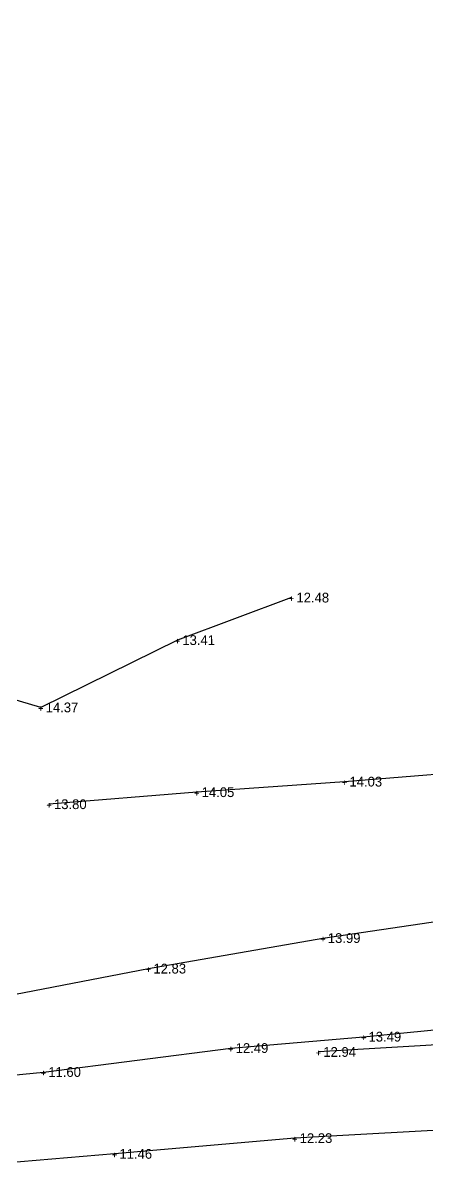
# Model space of a CAD drawing. Header units: metres. Extents: x 119225 to 119868, y 6148173 to 6148690.
# Drawn here: x 119599.5 to 119682.3, y 6148414.8 to 6148651.6 of the extents above; entities that cross this region are included whole.
import ezdxf
from ezdxf.enums import TextEntityAlignment as Align

# ---------------------------------------------------------------- set-up
doc = ezdxf.new("R2010")
doc.units = ezdxf.units.M
doc.layers.get('0').update_dxf_attribs({"linetype": 'CONTINUOUS'})
doc.layers.add('TERR_ATL', color=12, linetype='CONTINUOUS')
doc.layers.add('Z_bef', color=4, linetype='CONTINUOUS')
doc.styles.add('FISO', font='FISO')
doc.styles.add('ISO', font='ISO')

# ---------------------------------------------------------------- blocks, each defined once
blk = doc.blocks.new('_MPLUSZH')
at = {"color": 1, "style": 'ISO'}
blk.add_text('+', height=2, dxfattribs=at).set_placement((0, 0), align=Align.MIDDLE)
at = {"style": 'FISO'}
blk.add_attdef('PLUSHÖJD', (1, -1), '', height=2, dxfattribs=at)

msp = doc.modelspace()

# ---------------------------------------------------------------- linework, layer by layer
at = {"layer": 'TERR_ATL', "extrusion": (1.41091e-08, -2.66725e-08, 1), "flags": 128}
for points in [[(119654.56, 6148533.88), (119631.18, 6148525.17), (119603.17, 6148511.38), (119574.76, 6148519.76), (119550.95, 6148524.39), (119526.5, 6148532.52), (119518.64, 6148506.22), (119531.88, 6148502.15), (119556.53, 6148499.24), (119581.13, 6148495.89), (119582.27, 6148492.33), (119582.95, 6148488.34), (119584.88, 6148469.82), (119564.39, 6148465.29), (119535.38, 6148462.8), (119523.43, 6148461.62), (119512.42, 6148450.58), (119483.83, 6148440.98), (119454.15, 6148434.7), (119424.58, 6148429.06), (119394.74, 6148423.33), (119365.15, 6148418.79), (119358.57, 6148419.58), (119343.64, 6148444.82), (119330.18, 6148471.33), (119313.66, 6148500.07), (119299.35, 6148526.66), (119289.77, 6148553.35), (119300.96, 6148576.02), (119316.13, 6148601.8), (119330.56, 6148628.28), (119347.11, 6148651.58)], [(119730.82, 6148499.31), (119700.88, 6148499), (119665.44, 6148496.17), (119635.14, 6148494.01), (119604.87, 6148491.55)], [(119551.75, 6148446.54), (119588, 6148450.74), (119625.25, 6148457.86), (119661, 6148464.12), (119685.01, 6148467.69), (119704.59, 6148471.64), (119727.35, 6148477.3), (119738.95, 6148482.22)], [(119527.1, 6148429.9), (119565.55, 6148432.97), (119603.7, 6148436.68), (119642.11, 6148441.59), (119669.34, 6148443.92), (119698.25, 6148446.75), (119714.76, 6148448.45), (119743.31, 6148451.88), (119757.71, 6148454.25), (119759.84, 6148447.51), (119765.04, 6148442.64)], [(119748.01, 6148450.39), (119712.73, 6148444.64), (119690.17, 6148442.57), (119660.08, 6148440.79)], [(119765.17, 6148434.7), (119728.65, 6148429.92), (119706.67, 6148426.83), (119693.44, 6148425.25), (119655.23, 6148423.12), (119618.29, 6148419.91), (119579.69, 6148416.66), (119541.4, 6148412.99), (119504.43, 6148409.6), (119466.33, 6148406.12), (119428.37, 6148402.65), (119388.93, 6148398.9), (119360.38, 6148396.2)]]:
    msp.add_lwpolyline(points, dxfattribs=at)

# ---------------------------------------------------------------- block references
at = {"layer": 'Z_bef', "extrusion": (1.41091e-08, -2.66725e-08, 1)}
ref = msp.add_blockref('_MPLUSZH', (119654.56, 6148533.88, -0.16), dxfattribs=dict(at, xscale=0.9999947511315105, yscale=0.9999947511315105, zscale=0.9999947511315105, rotation=0.0449887309207433))
ref.add_attrib('PLUSHÖJD', '12.48', (119655.57, 6148532.88, -0.16), dxfattribs={"layer": '0', "extrusion": (1.41091e-08, -2.66725e-08, 1), "height": 2, "rotation": 0.045, "style": 'FISO', "oblique": 360})
ref = msp.add_blockref('_MPLUSZH', (119631.18, 6148525.17, -0.16), dxfattribs=dict(at, xscale=0.9999947511315105, yscale=0.9999947511315105, zscale=0.9999947511315105, rotation=0.0449887309207433))
ref.add_attrib('PLUSHÖJD', '13.41', (119632.18, 6148524.17, -0.16), dxfattribs={"layer": '0', "extrusion": (1.41091e-08, -2.66725e-08, 1), "height": 2, "rotation": 0.045, "style": 'FISO', "oblique": 360})
ref = msp.add_blockref('_MPLUSZH', (119603.17, 6148511.38, -0.16), dxfattribs=dict(at, xscale=0.9999947511315105, yscale=0.9999947511315105, zscale=0.9999947511315105, rotation=0.0449887309207433))
ref.add_attrib('PLUSHÖJD', '14.37', (119604.17, 6148510.38, -0.16), dxfattribs={"layer": '0', "extrusion": (1.41091e-08, -2.66725e-08, 1), "height": 2, "rotation": 0.045, "style": 'FISO', "oblique": 360})
ref = msp.add_blockref('_MPLUSZH', (119665.44, 6148496.17, -0.16), dxfattribs=dict(at, xscale=0.9999947511315105, yscale=0.9999947511315105, zscale=0.9999947511315105, rotation=0.0449887309207433))
ref.add_attrib('PLUSHÖJD', '14.03', (119666.44, 6148495.17, -0.16), dxfattribs={"layer": '0', "extrusion": (1.41091e-08, -2.66725e-08, 1), "height": 2, "rotation": 0.045, "style": 'FISO', "oblique": 360})
ref = msp.add_blockref('_MPLUSZH', (119635.14, 6148494.01, -0.16), dxfattribs=dict(at, xscale=0.9999947511315105, yscale=0.9999947511315105, zscale=0.9999947511315105, rotation=0.0449887309207433))
ref.add_attrib('PLUSHÖJD', '14.05', (119636.14, 6148493.01, -0.16), dxfattribs={"layer": '0', "extrusion": (1.41091e-08, -2.66725e-08, 1), "height": 2, "rotation": 0.045, "style": 'FISO', "oblique": 360})
ref = msp.add_blockref('_MPLUSZH', (119604.87, 6148491.55, -0.16), dxfattribs=dict(at, xscale=0.9999947511315105, yscale=0.9999947511315105, zscale=0.9999947511315105, rotation=0.0449887309207433))
ref.add_attrib('PLUSHÖJD', '13.80', (119605.87, 6148490.55, -0.16), dxfattribs={"layer": '0', "extrusion": (1.41091e-08, -2.66725e-08, 1), "height": 2, "rotation": 0.045, "style": 'FISO', "oblique": 360})
ref = msp.add_blockref('_MPLUSZH', (119661, 6148464.12, -0.16), dxfattribs=dict(at, xscale=0.9999947511315105, yscale=0.9999947511315105, zscale=0.9999947511315105, rotation=0.0449887309207433))
ref.add_attrib('PLUSHÖJD', '13.99', (119662, 6148463.12, -0.16), dxfattribs={"layer": '0', "extrusion": (1.41091e-08, -2.66725e-08, 1), "height": 2, "rotation": 0.045, "style": 'FISO', "oblique": 360})
ref = msp.add_blockref('_MPLUSZH', (119625.25, 6148457.86, -0.16), dxfattribs=dict(at, xscale=0.9999947511315105, yscale=0.9999947511315105, zscale=0.9999947511315105, rotation=0.0449887309207433))
ref.add_attrib('PLUSHÖJD', '12.83', (119626.25, 6148456.86, -0.16), dxfattribs={"layer": '0', "extrusion": (1.41091e-08, -2.66725e-08, 1), "height": 2, "rotation": 0.045, "style": 'FISO', "oblique": 360})
ref = msp.add_blockref('_MPLUSZH', (119669.34, 6148443.92, -0.16), dxfattribs=dict(at, xscale=0.9999947511315105, yscale=0.9999947511315105, zscale=0.9999947511315105, rotation=0.0449887309207433))
ref.add_attrib('PLUSHÖJD', '13.49', (119670.34, 6148442.92, -0.16), dxfattribs={"layer": '0', "extrusion": (1.41091e-08, -2.66725e-08, 1), "height": 2, "rotation": 0.045, "style": 'FISO', "oblique": 360})
ref = msp.add_blockref('_MPLUSZH', (119642.11, 6148441.59, -0.16), dxfattribs=dict(at, xscale=0.9999947511315105, yscale=0.9999947511315105, zscale=0.9999947511315105, rotation=0.0449887309207433))
ref.add_attrib('PLUSHÖJD', '12.49', (119643.11, 6148440.59, -0.16), dxfattribs={"layer": '0', "extrusion": (1.41091e-08, -2.66725e-08, 1), "height": 2, "rotation": 0.045, "style": 'FISO', "oblique": 360})
ref = msp.add_blockref('_MPLUSZH', (119660.08, 6148440.79, -0.16), dxfattribs=dict(at, xscale=0.9999947511315105, yscale=0.9999947511315105, zscale=0.9999947511315105, rotation=0.0449887309207433))
ref.add_attrib('PLUSHÖJD', '12.94', (119661.08, 6148439.79, -0.16), dxfattribs={"layer": '0', "extrusion": (1.41091e-08, -2.66725e-08, 1), "height": 2, "rotation": 0.045, "style": 'FISO', "oblique": 360})
ref = msp.add_blockref('_MPLUSZH', (119603.7, 6148436.68, -0.16), dxfattribs=dict(at, xscale=0.9999947511315105, yscale=0.9999947511315105, zscale=0.9999947511315105, rotation=0.0449887309207433))
ref.add_attrib('PLUSHÖJD', '11.60', (119604.7, 6148435.68, -0.16), dxfattribs={"layer": '0', "extrusion": (1.41091e-08, -2.66725e-08, 1), "height": 2, "rotation": 0.045, "style": 'FISO', "oblique": 360})
ref = msp.add_blockref('_MPLUSZH', (119655.23, 6148423.12, -0.16), dxfattribs=dict(at, xscale=0.9999947511315105, yscale=0.9999947511315105, zscale=0.9999947511315105, rotation=0.0449887309207433))
ref.add_attrib('PLUSHÖJD', '12.23', (119656.23, 6148422.13, -0.16), dxfattribs={"layer": '0', "extrusion": (1.41091e-08, -2.66725e-08, 1), "height": 2, "rotation": 0.045, "style": 'FISO', "oblique": 360})
ref = msp.add_blockref('_MPLUSZH', (119618.29, 6148419.91, -0.16), dxfattribs=dict(at, xscale=0.9999947511315105, yscale=0.9999947511315105, zscale=0.9999947511315105, rotation=0.0449887309207433))
ref.add_attrib('PLUSHÖJD', '11.46', (119619.29, 6148418.91, -0.16), dxfattribs={"layer": '0', "extrusion": (1.41091e-08, -2.66725e-08, 1), "height": 2, "rotation": 0.045, "style": 'FISO', "oblique": 360})

doc.saveas('drawing.dxf')
